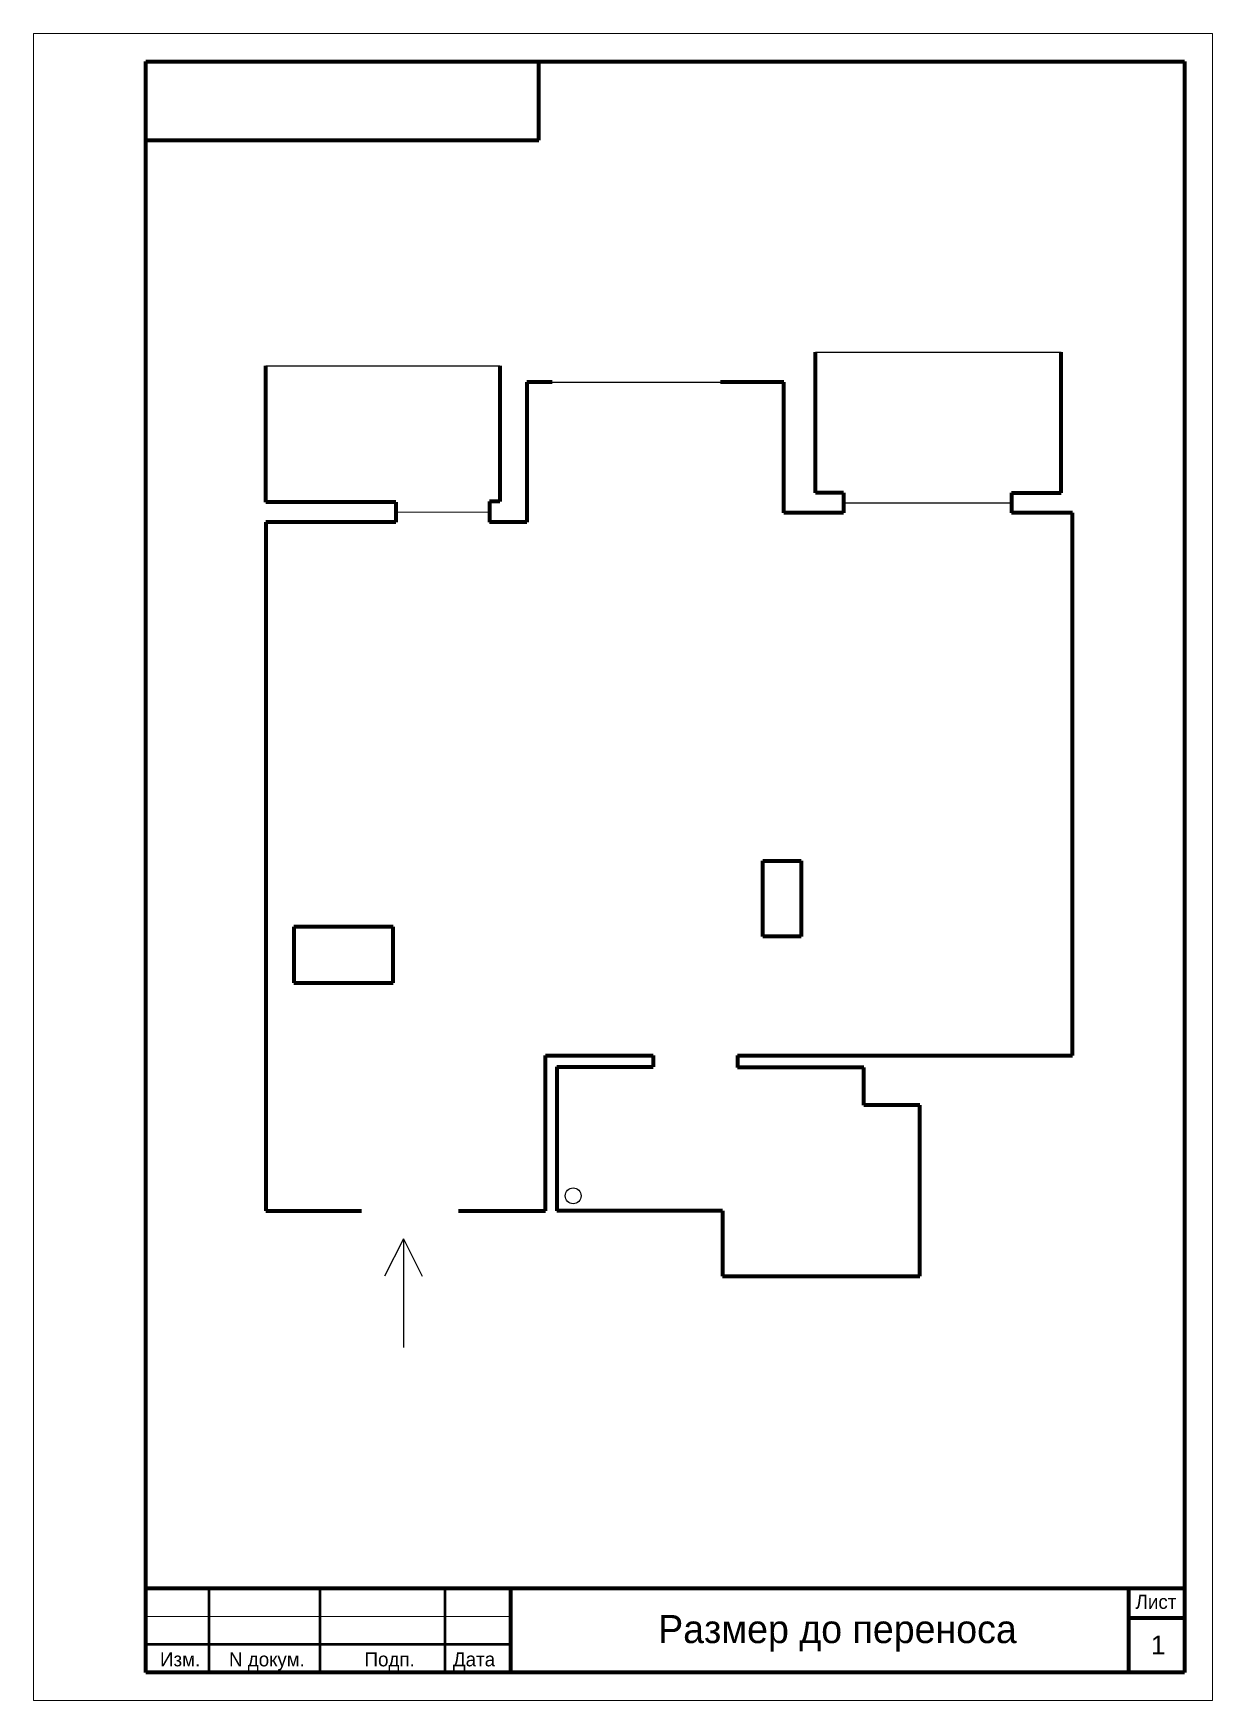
# Model space of a CAD drawing. Header units: millimetres. Extents: x 20 to 650, y 20 to 911.
import ezdxf

# ---------------------------------------------------------------- set-up
doc = ezdxf.new("R2010")
doc.units = ezdxf.units.MM
doc.layers.get('0').update_dxf_attribs({"lineweight": 25, "true_color": 0x000000})
doc.styles.add('textstyle0', font='')
doc.styles.add('textstyle1', font='')
doc.styles.add('textstyle2', font='')
doc.styles.add('textstyle3', font='')
doc.styles.add('textstyle4', font='')
doc.styles.add('textstyle5', font='')
doc.styles.add('textstyle6', font='')
doc.styles.get('textstyle0').set_extended_font_data('unicode')
doc.styles.get('textstyle1').set_extended_font_data('unicode')
doc.styles.get('textstyle2').set_extended_font_data('unicode')
doc.styles.get('textstyle3').set_extended_font_data('unicode')
doc.styles.get('textstyle4').set_extended_font_data('unicode')
doc.styles.get('textstyle5').set_extended_font_data('Arial')
doc.styles.get('textstyle6').set_extended_font_data('unicode')

msp = doc.modelspace()

# ---------------------------------------------------------------- linework, layer by layer
at = {"linetype": 'Continuous', "lineweight": 18}
for p, q in [((20.06, 910.9), (650.06, 910.9)), ((20.06, 19.9), (20.06, 910.9)), ((650.06, 910.9), (650.06, 19.9)), ((650.06, 19.9), (20.06, 19.9))]:
    msp.add_line(p, q, dxfattribs=at)
at = {"linetype": 'Continuous', "lineweight": 158}
for p, q in [((80.06, 895.9), (635.06, 895.9)), ((80.06, 34.9), (80.06, 895.9)), ((290.06, 853.9), (290.06, 895.9)), ((635.06, 895.9), (635.06, 34.9)), ((80.06, 853.9), (290.06, 853.9)), ((635.06, 79.9), (80.06, 79.9)), ((275.06, 34.9), (275.06, 79.9)), ((605.06, 79.9), (605.06, 34.9)), ((635.06, 63.9), (605.06, 63.9)), ((635.06, 34.9), (80.06, 34.9))]:
    msp.add_line(p, q, dxfattribs=at)
at = {"lineweight": 211}
for p, q in [((437.94, 665.44), (437.94, 740.44)), ((569.19, 665.44), (569.19, 740.44)), ((144.19, 660.44), (144.19, 733.19)), ((269.19, 733.19), (269.19, 660.69)), ((297.19, 724.44), (283.69, 724.44)), ((283.69, 724.44), (283.69, 649.69)), ((420.94, 724.44), (387.19, 724.44)), ((420.94, 654.69), (420.94, 724.44)), ((213.69, 660.44), (144.19, 660.44)), ((213.69, 660.44), (213.69, 649.69)), ((269.19, 660.69), (263.69, 660.69)), ((263.69, 660.69), (263.69, 649.69)), ((452.94, 665.44), (437.94, 665.44)), ((452.94, 665.44), (452.94, 654.69)), ((542.69, 665.44), (542.69, 654.69)), ((542.69, 665.44), (569.19, 665.44)), ((452.94, 654.69), (420.94, 654.69)), ((575.19, 654.69), (542.69, 654.69)), ((575.19, 364.69), (575.19, 654.69)), ((213.69, 649.69), (144.19, 649.69)), ((144.19, 649.69), (144.19, 281.69)), ((283.69, 649.69), (263.69, 649.69)), ((409.69, 428.19), (409.69, 468.69)), ((409.69, 468.69), (430.19, 468.69)), ((430.19, 468.69), (430.19, 428.19)), ((212.19, 433.44), (159.19, 433.44)), ((159.19, 433.44), (159.19, 403.44)), ((212.19, 403.44), (212.19, 433.44)), ((430.19, 428.19), (409.69, 428.19)), ((159.19, 403.44), (212.19, 403.44)), ((293.69, 281.69), (293.69, 364.69)), ((293.69, 364.69), (351.19, 364.69)), ((299.69, 358.69), (299.69, 281.69)), ((299.69, 358.69), (351.19, 358.69)), ((351.19, 364.69), (351.19, 358.69)), ((396.19, 364.69), (575.19, 364.69)), ((396.19, 364.69), (396.19, 358.19)), ((463.69, 358.19), (396.19, 358.19)), ((463.69, 338.19), (463.69, 358.19)), ((493.69, 338.19), (463.69, 338.19)), ((493.69, 246.69), (493.69, 338.19)), ((144.19, 281.69), (195.44, 281.69)), ((247.19, 281.69), (293.69, 281.69)), ((388.19, 281.69), (299.69, 281.69)), ((388.19, 281.69), (388.19, 246.69)), ((388.19, 246.69), (493.69, 246.69))]:
    msp.add_line(p, q, dxfattribs=at)
for p, q in [((437.94, 740.44), (569.19, 740.44)), ((144.19, 733.19), (269.19, 733.19)), ((297.19, 724.44), (387.19, 724.44)), ((452.94, 660.07), (542.69, 660.07)), ((213.69, 655.07), (263.69, 655.19)), ((217.73, 266.76), (207.73, 246.76)), ((217.73, 266.76), (217.73, 208.56)), ((217.73, 266.76), (227.73, 246.76))]:
    msp.add_line(p, q)
at = {"linetype": 'Continuous', "lineweight": 50}
for p, q in [((114.06, 34.9), (114.06, 79.9)), ((173.31, 34.9), (173.31, 79.9)), ((240.06, 34.9), (240.06, 79.9)), ((275.06, 49.9), (80.06, 49.9))]:
    msp.add_line(p, q, dxfattribs=at)
at = {"linetype": 'Continuous', "lineweight": 0}
msp.add_line((275.06, 64.9), (80.06, 64.9), dxfattribs=at)
msp.add_circle((308.44, 289.69), 4.25)

# ---------------------------------------------------------------- texts
at = {"linetype": 'Continuous', "lineweight": 18, "attachment_point": 1}
for s, insert, char_height, width, style in [('Лист', (608.89, 76.46), 7.5, 100, 'textstyle4'), ('Размер до переноса', (353.84, 65.66), 15, 200, 'textstyle3'), ('Изм.', (87.72, 45.73), 7.5, 100, 'textstyle6'), ('N\\~докум.', (124.57, 45.73), 7.5, 100, 'textstyle0'), ('Подп.', (196.98, 45.73), 7.5, 100, 'textstyle2'), ('Дата', (244.2, 45.73), 7.5, 100, 'textstyle1')]:
    msp.add_mtext(s, dxfattribs=dict(at, insert=insert, char_height=char_height, width=width, style=style))
at = {"insert": (617.08, 54.72), "char_height": 10, "attachment_point": 1, "style": 'textstyle5'}
msp.add_mtext('\\c0;1', dxfattribs=at)

doc.saveas('drawing.dxf')
